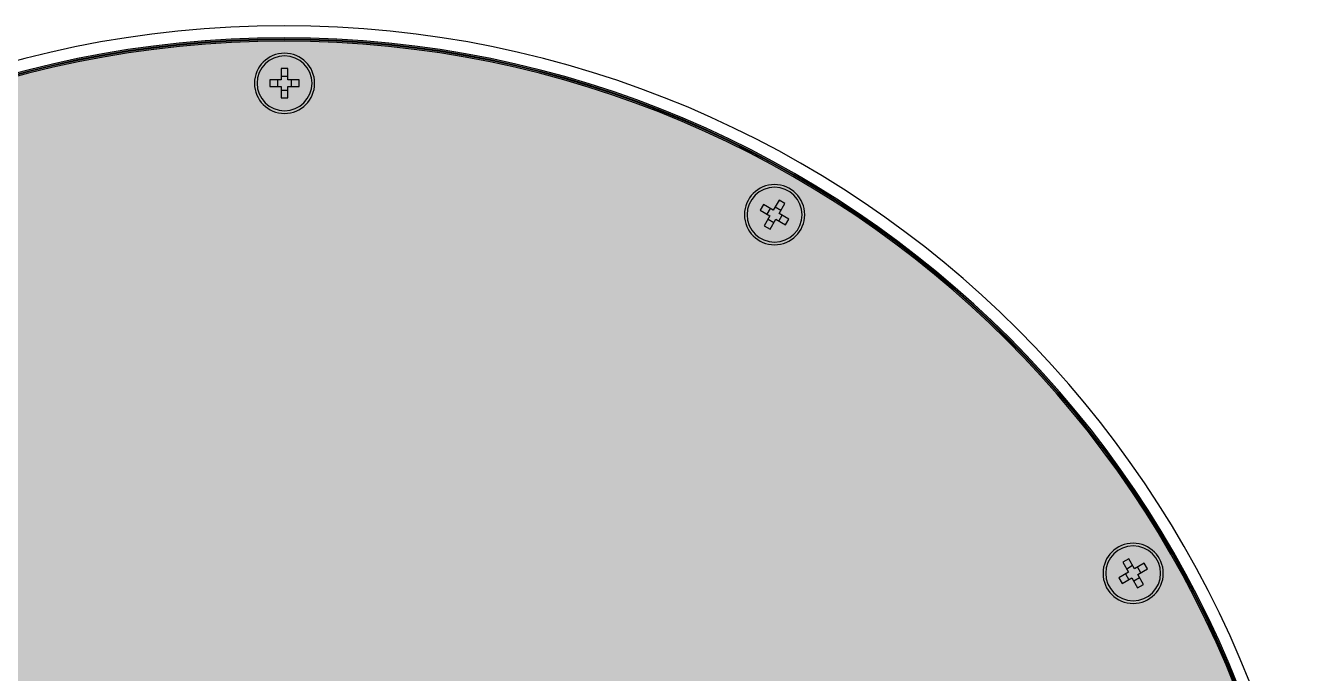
# Model space of a CAD drawing. Header units: millimetres. Extents: x 307301 to 459443, y -2888111 to -2805601.
# Drawn here: x 441185.2 to 441371.5, y -2880953.7 to -2880860 of the extents above; entities that cross this region are included whole.
import ezdxf

# ---------------------------------------------------------------- set-up
doc = ezdxf.new("R2010")
doc.units = ezdxf.units.MM
doc.header["$LTSCALE"] = 10
doc.header["$MEASUREMENT"] = 0
for name, color, linetype in [('$DDT_AUDIT_GENERATED_(15E)', 7, 'Continuous'), ('$DDT_AUDIT_GENERATED_(224)', 7, 'Continuous'), ('$DDT_AUDIT_GENERATED_(87)', 7, 'Continuous'), ('BMA  furniture', 6, 'Continuous'), ('Furniture - Plan', 3, 'Continuous')]:
    doc.layers.add(name, color=color, linetype=linetype)

# ---------------------------------------------------------------- blocks, each defined once
blk = doc.blocks.new('TUFTUFTU')
at = {"layer": 'Furniture - Plan', "ltscale": 0.01}
h = blk.add_hatch(color=250, dxfattribs=at)
h.dxf.hatch_style = 1
h.set_gradient(color1=(51, 51, 51), color2=(105, 105, 105), one_color=1, tint=0.41, name='INVCYLINDER')
edge = h.paths.add_edge_path()
edge.add_arc((1413476.94, -245799), 296.53, 0, 360)
at = {"layer": '$DDT_AUDIT_GENERATED_(15E)', "color": 3, "linetype": 'Continuous'}
for radius in [295.95, 295.56]:
    blk.add_circle((1413476.94, -245799), radius, dxfattribs=at)
at = {"layer": '$DDT_AUDIT_GENERATED_(15E)', "color": 6, "linetype": 'Continuous'}
for centre in [(1413476.81, -245515.64), (1413335.14, -245553.66), (1413231.47, -245657.43)]:
    blk.add_circle(centre, 8.71, dxfattribs=at)
at = {"layer": '$DDT_AUDIT_GENERATED_(224)', "color": 3, "linetype": 'Continuous'}
for radius in [300, 296.53, 296.13]:
    blk.add_circle((1413476.94, -245799), radius, dxfattribs=at)
at = {"layer": '$DDT_AUDIT_GENERATED_(87)', "color": 6, "linetype": 'Continuous'}
for p, q in [((1413475.84, -245511.38), (1413477.78, -245511.38)), ((1413475.84, -245514.67), (1413475.84, -245511.38)), ((1413477.78, -245511.38), (1413477.78, -245514.67)), ((1413472.55, -245514.67), (1413475.84, -245514.67)), ((1413472.55, -245516.61), (1413472.55, -245514.67)), ((1413474.81, -245516.6), (1413474.8, -245514.67)), ((1413475.84, -245513.63), (1413477.78, -245513.63)), ((1413477.78, -245514.67), (1413481.07, -245514.67)), ((1413478.81, -245514.67), (1413478.81, -245516.6)), ((1413481.07, -245514.67), (1413481.07, -245516.6)), ((1413475.84, -245516.6), (1413472.55, -245516.61)), ((1413475.84, -245519.89), (1413475.84, -245516.6)), ((1413477.78, -245517.64), (1413475.84, -245517.64)), ((1413477.78, -245519.89), (1413475.84, -245519.89)), ((1413477.78, -245516.6), (1413477.78, -245519.89)), ((1413481.07, -245516.6), (1413477.78, -245516.6)), ((1413332.18, -245550.46), (1413333.85, -245549.49)), ((1413333.85, -245549.49), (1413335.5, -245552.34)), ((1413330.97, -245554.96), (1413333.82, -245553.31)), ((1413333.82, -245553.31), (1413332.18, -245550.46)), ((1413333.3, -245552.41), (1413334.98, -245551.44)), ((1413335.5, -245552.34), (1413338.35, -245550.69)), ((1413336.4, -245551.82), (1413337.36, -245553.5)), ((1413339.32, -245552.37), (1413336.47, -245554.02)), ((1413338.35, -245550.69), (1413339.32, -245552.37)), ((1413331.94, -245556.63), (1413330.97, -245554.96)), ((1413334.79, -245554.99), (1413331.94, -245556.63)), ((1413333.89, -245555.5), (1413332.92, -245553.83)), ((1413336.44, -245557.83), (1413334.79, -245554.99)), ((1413336.99, -245554.92), (1413335.31, -245555.88)), ((1413338.11, -245556.87), (1413336.44, -245557.83)), ((1413336.47, -245554.02), (1413338.11, -245556.87)), ((1413231.12, -245656.11), (1413232.76, -245653.26)), ((1413232.76, -245653.26), (1413234.44, -245654.22)), ((1413234.44, -245654.22), (1413232.8, -245657.07)), ((1413227.3, -245656.14), (1413228.27, -245654.46)), ((1413230.15, -245657.78), (1413227.3, -245656.14)), ((1413228.27, -245654.46), (1413231.12, -245656.11)), ((1413228.51, -245660.63), (1413230.15, -245657.78)), ((1413229.25, -245657.27), (1413230.22, -245655.59)), ((1413231.64, -245655.21), (1413233.31, -245656.18)), ((1413233.69, -245657.59), (1413232.73, -245659.27)), ((1413232.8, -245657.07), (1413235.65, -245658.72)), ((1413230.18, -245661.6), (1413228.51, -245660.63)), ((1413231.31, -245659.65), (1413229.63, -245658.68)), ((1413231.83, -245658.75), (1413230.18, -245661.6)), ((1413234.68, -245660.4), (1413231.83, -245658.75)), ((1413235.65, -245658.72), (1413234.68, -245660.4))]:
    blk.add_line(p, q, dxfattribs=at)
for centre in [(1413476.81, -245515.64), (1413335.14, -245553.66), (1413231.47, -245657.43)]:
    blk.add_circle(centre, 7.94, dxfattribs=at)
blk = doc.blocks.new('SDTYTYT')
at = {"layer": 'Furniture - Plan', "color": 3, "xscale": 0.5000000000000486, "yscale": 0.5000000000000486, "zscale": 0.5000000000000486, "rotation": 180}
blk.add_blockref('TUFTUFTU', (925445.4, -2867082.71), dxfattribs=at)

msp = doc.modelspace()

# ---------------------------------------------------------------- block references
at = {"layer": 'BMA  furniture', "xscale": -1, "rotation": 180}
msp.add_blockref('SDTYTYT', (222515.61, -5625193.26, 0.06), dxfattribs=at)

doc.saveas('drawing.dxf')
